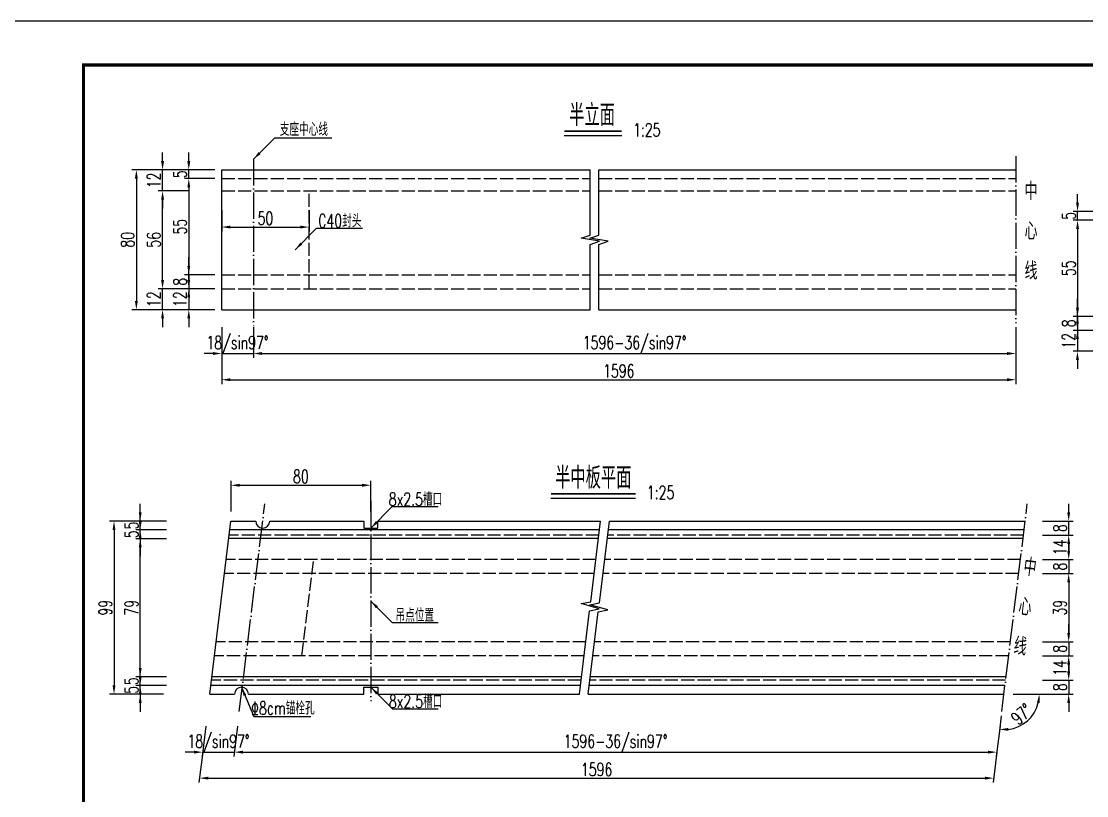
# Model space of a CAD drawing. Header units: millimetres. Extents: x -51 to 12129, y -1309 to -715.
# Drawn here: x 5005.5 to 5249.4, y -891.9 to -714.7 of the extents above; entities that cross this region are included whole.
import ezdxf
from ezdxf.enums import TextEntityAlignment as Align

# ---------------------------------------------------------------- set-up
doc = ezdxf.new("R2010")
doc.units = ezdxf.units.MM
doc.header["$LTSCALE"] = 0.25
doc.linetypes.add('ACAD_ISO02W100', pattern=[15, 12, -3])
doc.linetypes.add('ACAD_ISO04W100', pattern=[30, 24, -3, 0, -3])
for name, color, linetype in [('中心线', 3, 'ACAD_ISO04W100'), ('图框', 7, 'Continuous'), ('文字', 7, 'Continuous'), ('标注', 4, 'Continuous'), ('次轮廓线', 7, 'Continuous'), ('轮廓线', 1, 'Continuous')]:
    doc.layers.add(name, color=color, linetype=linetype)
doc.styles.add('GB_STANDARD', font='GBENOR', dxfattribs={"bigfont": 'GBCBIG'})
doc.styles.get("Standard").update_dxf_attribs({"font": 'simplex1.shx', "width": 0.7, "bigfont": 'hztxt.shx'})
doc.dimstyles.get("Standard").update_dxf_attribs({"dimscale": 0, "dimtxt": 3, "dimasz": 2, "dimexe": 1, "dimexo": 1, "dimgap": 0.5, "dimtad": 1, "dimdec": 1, "dimzin": 9, "dimdsep": 46, "dimtxsty": 'Standard', "dimcen": 0.5, "dimclrd": 256, "dimclre": 256, "dimclrt": 256, "dimadec": 1, "dimazin": 2, "dimtfac": 1, "dimtdec": 1, "dimtix": 1, "dimtmove": 2, "dimatfit": 3, "dimfxl": 0, "dimtolj": 1, "dimtzin": 0, "dimlwd": -1, "dimlwe": -1, "dimarcsym": 0})
doc.dimstyles.new('比例：1：25', dxfattribs={"dimscale": 0, "dimtxt": 3, "dimasz": 2, "dimexe": 1, "dimexo": 1, "dimgap": 0.5, "dimtad": 1, "dimdec": 1, "dimlfac": 2.5, "dimzin": 9, "dimdsep": 46, "dimtxsty": 'Standard', "dimcen": 0.5, "dimclrd": 256, "dimclre": 256, "dimclrt": 256, "dimadec": 1, "dimazin": 2, "dimtfac": 1, "dimtdec": 1, "dimtix": 1, "dimtmove": 2, "dimatfit": 3, "dimfxl": 0, "dimtolj": 1, "dimtzin": 0, "dimlwd": -1, "dimlwe": -1, "dimarcsym": 0})

# ---------------------------------------------------------------- blocks, each defined once
blk = doc.blocks.new('*D2')
at = {"layer": 'Defpoints', "color": 0}
for p in [(5247.27, -758.18), (5260.48, -758.18), (5258.48, -760.18)]:
    blk.add_point(p, dxfattribs=at)
at = {"layer": '标注'}
for p, q in [((5247.27, -756.18), (5247.27, -754.18)), ((5253.27, -758.18), (5246.27, -758.18)), ((5247.27, -760.18), (5247.27, -758.18)), ((5253.27, -760.18), (5246.27, -760.18)), ((5247.27, -762.18), (5247.27, -764.18))]:
    blk.add_line(p, q, dxfattribs=at)
for points in [[(5246.94, -756.18), (5247.6, -756.18), (5247.27, -758.18)], [(5246.94, -762.18), (5247.6, -762.18), (5247.27, -760.18)]]:
    blk.add_solid(points, dxfattribs=at)
at = {"layer": '标注', "insert": (5245.27, -759.18), "char_height": 3, "attachment_point": 5, "rotation": 90}
blk.add_mtext('\\A1;5', dxfattribs=at)
blk = doc.blocks.new('*D43')
at = {"layer": 'Defpoints', "color": 0}
for p in [(5258.48, -760.18), (5247.27, -782.18), (5259.68, -782.18)]:
    blk.add_point(p, dxfattribs=at)
at = {"layer": '标注'}
for p, q in [((5253.27, -760.18), (5246.27, -760.18)), ((5247.27, -762.18), (5247.27, -780.18)), ((5253.27, -782.18), (5246.27, -782.18))]:
    blk.add_line(p, q, dxfattribs=at)
for points in [[(5246.94, -762.18), (5247.6, -762.18), (5247.27, -760.18)], [(5246.94, -780.18), (5247.6, -780.18), (5247.27, -782.18)]]:
    blk.add_solid(points, dxfattribs=at)
at = {"layer": '标注', "insert": (5245.27, -771.18), "char_height": 3, "attachment_point": 5, "rotation": 90}
blk.add_mtext('\\A1;55', dxfattribs=at)
blk = doc.blocks.new('*D44')
at = {"layer": 'Defpoints', "color": 0}
for p in [(5259.68, -782.18), (5247.24, -785.38), (5256.48, -785.38)]:
    blk.add_point(p, dxfattribs=at)
at = {"layer": '标注'}
for p, q in [((5247.24, -780.18), (5247.24, -778.18)), ((5253.24, -782.18), (5246.24, -782.18)), ((5247.24, -782.18), (5247.24, -785.38)), ((5253.24, -785.38), (5246.24, -785.38)), ((5247.24, -787.38), (5247.24, -789.38))]:
    blk.add_line(p, q, dxfattribs=at)
for points in [[(5246.91, -780.18), (5247.58, -780.18), (5247.24, -782.18)], [(5246.91, -787.38), (5247.58, -787.38), (5247.24, -785.38)]]:
    blk.add_solid(points, dxfattribs=at)
at = {"layer": '标注', "insert": (5245.24, -783.78), "char_height": 3, "attachment_point": 5, "rotation": 90}
blk.add_mtext('\\A1;8', dxfattribs=at)
blk = doc.blocks.new('*D3')
at = {"layer": 'Defpoints', "color": 0}
for p in [(5256.48, -785.38), (5247.24, -790.18), (5256.48, -790.18)]:
    blk.add_point(p, dxfattribs=at)
at = {"layer": '标注'}
for p, q in [((5247.24, -783.38), (5247.24, -781.38)), ((5253.24, -785.38), (5246.24, -785.38)), ((5247.24, -785.38), (5247.24, -790.18)), ((5253.24, -790.18), (5246.24, -790.18)), ((5247.24, -792.18), (5247.24, -794.18))]:
    blk.add_line(p, q, dxfattribs=at)
for points in [[(5246.91, -783.38), (5247.58, -783.38), (5247.24, -785.38)], [(5246.91, -792.18), (5247.58, -792.18), (5247.24, -790.18)]]:
    blk.add_solid(points, dxfattribs=at)
at = {"layer": '标注', "insert": (5245.24, -787.78), "char_height": 3, "attachment_point": 5, "rotation": 90}
blk.add_mtext('\\A1;12', dxfattribs=at)
blk = doc.blocks.new('*D16')
at = {"layer": 'Defpoints', "color": 0}
for p in [(5043.82, -748.66), (5057.36, -748.66), (5057.36, -750.66)]:
    blk.add_point(p, dxfattribs=at)
at = {"layer": '标注'}
for p, q in [((5043.82, -746.66), (5043.82, -744.66)), ((5049.82, -748.66), (5042.82, -748.66)), ((5043.82, -750.66), (5043.82, -748.66)), ((5049.82, -750.66), (5042.82, -750.66)), ((5043.82, -752.66), (5043.82, -754.66))]:
    blk.add_line(p, q, dxfattribs=at)
for points in [[(5043.49, -746.66), (5044.16, -746.66), (5043.82, -748.66)], [(5043.49, -752.66), (5044.16, -752.66), (5043.82, -750.66)]]:
    blk.add_solid(points, dxfattribs=at)
at = {"layer": '标注', "insert": (5041.82, -749.66), "char_height": 3, "attachment_point": 5, "rotation": 90}
blk.add_mtext('\\A1;5', dxfattribs=at)
blk = doc.blocks.new('*D60')
at = {"layer": 'Defpoints', "color": 0}
for p in [(5051.36, -748.66), (5031.82, -780.66), (5051.36, -780.66)]:
    blk.add_point(p, dxfattribs=at)
at = {"layer": '标注'}
for p, q in [((5037.82, -748.66), (5030.82, -748.66)), ((5031.82, -750.66), (5031.82, -778.66)), ((5037.82, -780.66), (5030.82, -780.66))]:
    blk.add_line(p, q, dxfattribs=at)
for points in [[(5031.49, -750.66), (5032.16, -750.66), (5031.82, -748.66)], [(5031.49, -778.66), (5032.16, -778.66), (5031.82, -780.66)]]:
    blk.add_solid(points, dxfattribs=at)
at = {"layer": '标注', "insert": (5029.82, -764.66), "char_height": 3, "attachment_point": 5, "rotation": 90}
blk.add_mtext('\\A1;80', dxfattribs=at)
blk = doc.blocks.new('*D17')
at = {"layer": 'Defpoints', "color": 0}
for p in [(5057.36, -750.66), (5043.82, -772.66), (5057.36, -772.66)]:
    blk.add_point(p, dxfattribs=at)
at = {"layer": '标注'}
for p, q in [((5049.82, -750.66), (5042.82, -750.66)), ((5043.82, -752.66), (5043.82, -770.66)), ((5049.82, -772.66), (5042.82, -772.66))]:
    blk.add_line(p, q, dxfattribs=at)
for points in [[(5043.49, -752.66), (5044.16, -752.66), (5043.82, -750.66)], [(5043.49, -770.66), (5044.16, -770.66), (5043.82, -772.66)]]:
    blk.add_solid(points, dxfattribs=at)
at = {"layer": '标注', "insert": (5041.82, -761.66), "char_height": 3, "attachment_point": 5, "rotation": 90}
blk.add_mtext('\\A1;55', dxfattribs=at)
blk = doc.blocks.new('*D18')
at = {"layer": 'Defpoints', "color": 0}
for p in [(5057.36, -772.66), (5043.82, -775.86), (5057.36, -775.86)]:
    blk.add_point(p, dxfattribs=at)
at = {"layer": '标注'}
for p, q in [((5043.82, -770.66), (5043.82, -768.66)), ((5049.82, -772.66), (5042.82, -772.66)), ((5043.82, -772.66), (5043.82, -775.86)), ((5049.82, -775.86), (5042.82, -775.86)), ((5043.82, -777.86), (5043.82, -779.86))]:
    blk.add_line(p, q, dxfattribs=at)
for points in [[(5043.49, -770.66), (5044.16, -770.66), (5043.82, -772.66)], [(5043.49, -777.86), (5044.16, -777.86), (5043.82, -775.86)]]:
    blk.add_solid(points, dxfattribs=at)
at = {"layer": '标注', "insert": (5041.82, -774.26), "char_height": 3, "attachment_point": 5, "rotation": 90}
blk.add_mtext('\\A1;8', dxfattribs=at)
blk = doc.blocks.new('*D19')
at = {"layer": 'Defpoints', "color": 0}
for p in [(5057.36, -775.86), (5043.82, -780.66), (5057.36, -780.66)]:
    blk.add_point(p, dxfattribs=at)
at = {"layer": '标注'}
for p, q in [((5043.82, -773.86), (5043.82, -771.86)), ((5049.82, -775.86), (5042.82, -775.86)), ((5043.82, -775.86), (5043.82, -780.66)), ((5049.82, -780.66), (5042.82, -780.66)), ((5043.82, -782.66), (5043.82, -784.66))]:
    blk.add_line(p, q, dxfattribs=at)
for points in [[(5043.49, -773.86), (5044.16, -773.86), (5043.82, -775.86)], [(5043.49, -782.66), (5044.16, -782.66), (5043.82, -780.66)]]:
    blk.add_solid(points, dxfattribs=at)
at = {"layer": '标注', "insert": (5041.82, -778.26), "char_height": 3, "attachment_point": 5, "rotation": 90}
blk.add_mtext('\\A1;12', dxfattribs=at)
blk = doc.blocks.new('*D20')
at = {"layer": 'Defpoints', "color": 0}
for p in [(5037.82, -775.86), (5045.36, -775.86), (5045.36, -780.66)]:
    blk.add_point(p, dxfattribs=at)
at = {"layer": '标注'}
for p, q in [((5037.82, -773.86), (5037.82, -771.86)), ((5043.82, -775.86), (5036.82, -775.86)), ((5037.82, -780.66), (5037.82, -775.86)), ((5043.82, -780.66), (5036.82, -780.66)), ((5037.82, -782.66), (5037.82, -784.66))]:
    blk.add_line(p, q, dxfattribs=at)
for points in [[(5037.49, -773.86), (5038.16, -773.86), (5037.82, -775.86)], [(5037.49, -782.66), (5038.16, -782.66), (5037.82, -780.66)]]:
    blk.add_solid(points, dxfattribs=at)
at = {"layer": '标注', "insert": (5035.82, -778.26), "char_height": 3, "attachment_point": 5, "rotation": 90}
blk.add_mtext('\\A1;12', dxfattribs=at)
blk = doc.blocks.new('*D21')
at = {"layer": 'Defpoints', "color": 0}
for p in [(5037.82, -753.46), (5045.36, -753.46), (5045.36, -775.86)]:
    blk.add_point(p, dxfattribs=at)
at = {"layer": '标注'}
for p, q in [((5043.82, -753.46), (5036.82, -753.46)), ((5037.82, -773.86), (5037.82, -755.46)), ((5043.82, -775.86), (5036.82, -775.86))]:
    blk.add_line(p, q, dxfattribs=at)
for points in [[(5037.49, -755.46), (5038.16, -755.46), (5037.82, -753.46)], [(5037.49, -773.86), (5038.16, -773.86), (5037.82, -775.86)]]:
    blk.add_solid(points, dxfattribs=at)
at = {"layer": '标注', "insert": (5035.82, -764.66), "char_height": 3, "attachment_point": 5, "rotation": 90}
blk.add_mtext('\\A1;56', dxfattribs=at)
blk = doc.blocks.new('*D22')
at = {"layer": 'Defpoints', "color": 0}
for p in [(5037.82, -748.66), (5045.36, -748.66), (5045.36, -753.46)]:
    blk.add_point(p, dxfattribs=at)
at = {"layer": '标注'}
for p, q in [((5037.82, -746.66), (5037.82, -744.66)), ((5043.82, -748.66), (5036.82, -748.66)), ((5037.82, -753.46), (5037.82, -748.66)), ((5043.82, -753.46), (5036.82, -753.46)), ((5037.82, -755.46), (5037.82, -757.46))]:
    blk.add_line(p, q, dxfattribs=at)
for points in [[(5037.49, -746.66), (5038.16, -746.66), (5037.82, -748.66)], [(5037.49, -755.46), (5038.16, -755.46), (5037.82, -753.46)]]:
    blk.add_solid(points, dxfattribs=at)
at = {"layer": '标注', "insert": (5035.82, -751.06), "char_height": 3, "attachment_point": 5, "rotation": 90}
blk.add_mtext('\\A1;12', dxfattribs=at)
blk = doc.blocks.new('*D23')
at = {"layer": 'Defpoints', "color": 0}
for p in [(5051.36, -778.68), (5058.61, -778.68), (5058.61, -790.68)]:
    blk.add_point(p, dxfattribs=at)
at = {"layer": '标注'}
for p, q in [((5051.36, -784.68), (5051.36, -791.68)), ((5058.61, -784.68), (5058.61, -791.68)), ((5049.36, -790.68), (5047.36, -790.68)), ((5051.36, -790.68), (5058.61, -790.68)), ((5060.61, -790.68), (5062.61, -790.68))]:
    blk.add_line(p, q, dxfattribs=at)
for points in [[(5049.36, -790.35), (5049.36, -791.02), (5051.36, -790.68)], [(5060.61, -790.35), (5060.61, -791.02), (5058.61, -790.68)]]:
    blk.add_solid(points, dxfattribs=at)
at = {"layer": '标注', "insert": (5054.98, -788.68), "char_height": 3, "attachment_point": 5}
blk.add_mtext('\\A1;18/sin97%%D', dxfattribs=at)
blk = doc.blocks.new('*D24')
at = {"layer": 'Defpoints', "color": 0}
for p in [(5058.61, -778.68), (5233.15, -778.68), (5233.15, -790.68)]:
    blk.add_point(p, dxfattribs=at)
at = {"layer": '标注'}
for p, q in [((5058.61, -784.68), (5058.61, -791.68)), ((5233.15, -784.68), (5233.15, -791.68)), ((5060.61, -790.68), (5231.15, -790.68))]:
    blk.add_line(p, q, dxfattribs=at)
for points in [[(5060.61, -790.35), (5060.61, -791.02), (5058.61, -790.68)], [(5231.15, -790.35), (5231.15, -791.02), (5233.15, -790.68)]]:
    blk.add_solid(points, dxfattribs=at)
at = {"layer": '标注', "insert": (5145.88, -788.68), "char_height": 3, "attachment_point": 5}
blk.add_mtext('\\A1;1596-36/sin97%%D', dxfattribs=at)
blk = doc.blocks.new('*D25')
at = {"layer": 'Defpoints', "color": 0}
for p in [(5051.36, -777.16), (5233.15, -777.16), (5233.15, -796.68)]:
    blk.add_point(p, dxfattribs=at)
at = {"layer": '标注'}
for p, q in [((5051.36, -790.68), (5051.36, -797.68)), ((5233.15, -790.68), (5233.15, -797.68)), ((5053.36, -796.68), (5231.15, -796.68))]:
    blk.add_line(p, q, dxfattribs=at)
for points in [[(5053.36, -796.35), (5053.36, -797.02), (5051.36, -796.68)], [(5231.15, -796.35), (5231.15, -797.02), (5233.15, -796.68)]]:
    blk.add_solid(points, dxfattribs=at)
at = {"layer": '标注', "insert": (5142.25, -794.68), "char_height": 3, "attachment_point": 5}
blk.add_mtext('\\A1;1596', dxfattribs=at)
blk = doc.blocks.new('*D26')
at = {"layer": 'Defpoints', "color": 0}
for p in [(5043.92, -829.06), (5026.71, -868.66), (5043.92, -868.66)]:
    blk.add_point(p, dxfattribs=at)
at = {"layer": '标注'}
for p, q in [((5032.71, -829.06), (5025.71, -829.06)), ((5026.71, -831.06), (5026.71, -866.66)), ((5032.71, -868.66), (5025.71, -868.66))]:
    blk.add_line(p, q, dxfattribs=at)
for points in [[(5026.38, -831.06), (5027.04, -831.06), (5026.71, -829.06)], [(5026.38, -866.66), (5027.04, -866.66), (5026.71, -868.66)]]:
    blk.add_solid(points, dxfattribs=at)
at = {"layer": '标注', "insert": (5024.71, -848.86), "char_height": 3, "attachment_point": 5, "rotation": 90}
blk.add_mtext('\\A1;99', dxfattribs=at)
blk = doc.blocks.new('*D27')
at = {"layer": 'Defpoints', "color": 0}
for p in [(5032.71, -866.66), (5039.3, -866.66), (5039.05, -868.66)]:
    blk.add_point(p, dxfattribs=at)
at = {"layer": '标注'}
for p, q in [((5032.71, -864.66), (5032.71, -862.66)), ((5038.3, -866.66), (5031.71, -866.66)), ((5032.71, -868.66), (5032.71, -866.66)), ((5038.05, -868.66), (5031.71, -868.66)), ((5032.71, -870.66), (5032.71, -872.66))]:
    blk.add_line(p, q, dxfattribs=at)
for points in [[(5032.38, -864.66), (5033.04, -864.66), (5032.71, -866.66)], [(5032.38, -870.66), (5033.04, -870.66), (5032.71, -868.66)]]:
    blk.add_solid(points, dxfattribs=at)
at = {"layer": '标注', "insert": (5030.71, -867.66), "char_height": 3, "attachment_point": 5, "rotation": 90}
blk.add_mtext('\\A1;5', dxfattribs=at)
blk = doc.blocks.new('*D61')
at = {"layer": 'Defpoints', "color": 0}
for p in [(5032.71, -864.66), (5135.5, -864.66), (5135.5, -866.66)]:
    blk.add_point(p, dxfattribs=at)
at = {"layer": '标注'}
for p, q in [((5032.71, -862.66), (5032.71, -860.66)), ((5038.71, -864.66), (5031.71, -864.66)), ((5032.71, -866.66), (5032.71, -864.66)), ((5038.71, -866.66), (5031.71, -866.66)), ((5032.71, -868.66), (5032.71, -870.66))]:
    blk.add_line(p, q, dxfattribs=at)
for points in [[(5032.38, -862.66), (5033.04, -862.66), (5032.71, -864.66)], [(5032.38, -868.66), (5033.04, -868.66), (5032.71, -866.66)]]:
    blk.add_solid(points, dxfattribs=at)
at = {"layer": '标注', "insert": (5030.71, -865.66), "char_height": 3, "attachment_point": 5, "rotation": 90}
blk.add_mtext('\\A1;5', dxfattribs=at)
blk = doc.blocks.new('*D62')
at = {"layer": 'Defpoints', "color": 0}
for p in [(5032.71, -833.06), (5139.62, -833.06), (5135.74, -864.66)]:
    blk.add_point(p, dxfattribs=at)
at = {"layer": '标注'}
for p, q in [((5038.71, -833.06), (5031.71, -833.06)), ((5032.71, -862.66), (5032.71, -835.06)), ((5038.71, -864.66), (5031.71, -864.66))]:
    blk.add_line(p, q, dxfattribs=at)
for points in [[(5032.38, -835.06), (5033.04, -835.06), (5032.71, -833.06)], [(5032.38, -862.66), (5033.04, -862.66), (5032.71, -864.66)]]:
    blk.add_solid(points, dxfattribs=at)
at = {"layer": '标注', "insert": (5030.71, -848.86), "char_height": 3, "attachment_point": 5, "rotation": 90}
blk.add_mtext('\\A1;79', dxfattribs=at)
blk = doc.blocks.new('*D63')
at = {"layer": 'Defpoints', "color": 0}
for p in [(5032.71, -831.06), (5139.87, -831.06), (5053, -833.06)]:
    blk.add_point(p, dxfattribs=at)
at = {"layer": '标注'}
for p, q in [((5032.71, -829.06), (5032.71, -827.06)), ((5038.71, -831.06), (5031.71, -831.06)), ((5032.71, -833.06), (5032.71, -831.06)), ((5038.71, -833.06), (5031.71, -833.06)), ((5032.71, -835.06), (5032.71, -837.06))]:
    blk.add_line(p, q, dxfattribs=at)
for points in [[(5032.38, -829.06), (5033.04, -829.06), (5032.71, -831.06)], [(5032.38, -835.06), (5033.04, -835.06), (5032.71, -833.06)]]:
    blk.add_solid(points, dxfattribs=at)
at = {"layer": '标注', "insert": (5030.71, -832.06), "char_height": 3, "attachment_point": 5, "rotation": 90}
blk.add_mtext('\\A1;5', dxfattribs=at)
blk = doc.blocks.new('*D64')
at = {"layer": 'Defpoints', "color": 0}
for p in [(5032.71, -829.06), (5053.49, -829.06), (5053.24, -831.06)]:
    blk.add_point(p, dxfattribs=at)
at = {"layer": '标注'}
for p, q in [((5032.71, -827.06), (5032.71, -825.06)), ((5038.71, -829.06), (5031.71, -829.06)), ((5032.71, -831.06), (5032.71, -829.06)), ((5038.71, -831.06), (5031.71, -831.06)), ((5032.71, -833.06), (5032.71, -835.06))]:
    blk.add_line(p, q, dxfattribs=at)
for points in [[(5032.38, -827.06), (5033.04, -827.06), (5032.71, -829.06)], [(5032.38, -833.06), (5033.04, -833.06), (5032.71, -831.06)]]:
    blk.add_solid(points, dxfattribs=at)
at = {"layer": '标注', "insert": (5030.71, -830.06), "char_height": 3, "attachment_point": 5, "rotation": 90}
blk.add_mtext('\\A1;5', dxfattribs=at)
blk = doc.blocks.new('*D65')
at = {"layer": 'Defpoints', "color": 0}
for p in [(5234.88, -829.06), (5245.24, -829.06), (5234.88, -832.26)]:
    blk.add_point(p, dxfattribs=at)
at = {"layer": '标注'}
for p, q in [((5245.24, -827.06), (5245.24, -825.06)), ((5239.24, -829.06), (5246.24, -829.06)), ((5245.24, -832.26), (5245.24, -829.06)), ((5239.24, -832.26), (5246.24, -832.26)), ((5245.24, -834.26), (5245.24, -836.26))]:
    blk.add_line(p, q, dxfattribs=at)
for points in [[(5244.91, -827.06), (5245.57, -827.06), (5245.24, -829.06)], [(5244.91, -834.26), (5245.57, -834.26), (5245.24, -832.26)]]:
    blk.add_solid(points, dxfattribs=at)
at = {"layer": '标注', "insert": (5243.24, -830.66), "char_height": 3, "attachment_point": 5, "rotation": 90}
blk.add_mtext('\\A1;8', dxfattribs=at)
blk = doc.blocks.new('*D66')
at = {"layer": 'Defpoints', "color": 0}
for p in [(5234.88, -832.26), (5234.2, -837.86), (5245.24, -837.86)]:
    blk.add_point(p, dxfattribs=at)
at = {"layer": '标注'}
for p, q in [((5239.24, -832.26), (5246.24, -832.26)), ((5245.24, -834.26), (5245.24, -835.86)), ((5239.24, -837.86), (5246.24, -837.86))]:
    blk.add_line(p, q, dxfattribs=at)
for points in [[(5244.91, -834.26), (5245.57, -834.26), (5245.24, -832.26)], [(5244.91, -835.86), (5245.57, -835.86), (5245.24, -837.86)]]:
    blk.add_solid(points, dxfattribs=at)
at = {"layer": '标注', "insert": (5243.24, -835.06), "char_height": 3, "attachment_point": 5, "rotation": 90}
blk.add_mtext('\\A1;14', dxfattribs=at)
blk = doc.blocks.new('*D67')
at = {"layer": 'Defpoints', "color": 0}
for p in [(5234.2, -837.86), (5233.8, -841.06), (5245.24, -841.06)]:
    blk.add_point(p, dxfattribs=at)
at = {"layer": '标注'}
for p, q in [((5245.24, -835.86), (5245.24, -833.86)), ((5239.24, -837.86), (5246.24, -837.86)), ((5245.24, -837.86), (5245.24, -841.06)), ((5239.24, -841.06), (5246.24, -841.06)), ((5245.24, -843.06), (5245.24, -845.06))]:
    blk.add_line(p, q, dxfattribs=at)
for points in [[(5244.91, -835.86), (5245.57, -835.86), (5245.24, -837.86)], [(5244.91, -843.06), (5245.57, -843.06), (5245.24, -841.06)]]:
    blk.add_solid(points, dxfattribs=at)
at = {"layer": '标注', "insert": (5243.24, -839.46), "char_height": 3, "attachment_point": 5, "rotation": 90}
blk.add_mtext('\\A1;8', dxfattribs=at)
blk = doc.blocks.new('*D68')
at = {"layer": 'Defpoints', "color": 0}
for p in [(5233.8, -841.06), (5231.89, -856.66), (5245.24, -856.66)]:
    blk.add_point(p, dxfattribs=at)
at = {"layer": '标注'}
for p, q in [((5239.24, -841.06), (5246.24, -841.06)), ((5245.24, -843.06), (5245.24, -854.66)), ((5239.24, -856.66), (5246.24, -856.66))]:
    blk.add_line(p, q, dxfattribs=at)
for points in [[(5244.91, -843.06), (5245.57, -843.06), (5245.24, -841.06)], [(5244.91, -854.66), (5245.57, -854.66), (5245.24, -856.66)]]:
    blk.add_solid(points, dxfattribs=at)
at = {"layer": '标注', "insert": (5243.24, -848.86), "char_height": 3, "attachment_point": 5, "rotation": 90}
blk.add_mtext('\\A1;39', dxfattribs=at)
blk = doc.blocks.new('*D69')
at = {"layer": 'Defpoints', "color": 0}
for p in [(5231.89, -856.66), (5231.5, -859.86), (5245.24, -859.86)]:
    blk.add_point(p, dxfattribs=at)
at = {"layer": '标注'}
for p, q in [((5245.24, -854.66), (5245.24, -852.66)), ((5239.24, -856.66), (5246.24, -856.66)), ((5245.24, -856.66), (5245.24, -859.86)), ((5239.24, -859.86), (5246.24, -859.86)), ((5245.24, -861.86), (5245.24, -863.86))]:
    blk.add_line(p, q, dxfattribs=at)
for points in [[(5244.91, -854.66), (5245.57, -854.66), (5245.24, -856.66)], [(5244.91, -861.86), (5245.57, -861.86), (5245.24, -859.86)]]:
    blk.add_solid(points, dxfattribs=at)
at = {"layer": '标注', "insert": (5243.24, -858.26), "char_height": 3, "attachment_point": 5, "rotation": 90}
blk.add_mtext('\\A1;8', dxfattribs=at)
blk = doc.blocks.new('*D70')
at = {"layer": 'Defpoints', "color": 0}
for p in [(5231.5, -859.86), (5230.81, -865.46), (5245.24, -865.46)]:
    blk.add_point(p, dxfattribs=at)
at = {"layer": '标注'}
for p, q in [((5239.24, -859.86), (5246.24, -859.86)), ((5245.24, -861.86), (5245.24, -863.46)), ((5239.24, -865.46), (5246.24, -865.46))]:
    blk.add_line(p, q, dxfattribs=at)
for points in [[(5244.91, -861.86), (5245.57, -861.86), (5245.24, -859.86)], [(5244.91, -863.46), (5245.57, -863.46), (5245.24, -865.46)]]:
    blk.add_solid(points, dxfattribs=at)
at = {"layer": '标注', "insert": (5243.24, -862.66), "char_height": 3, "attachment_point": 5, "rotation": 90}
blk.add_mtext('\\A1;14', dxfattribs=at)
blk = doc.blocks.new('*D71')
at = {"layer": 'Defpoints', "color": 0}
for p in [(5230.81, -865.46), (5133.24, -868.66), (5245.24, -868.66)]:
    blk.add_point(p, dxfattribs=at)
at = {"layer": '标注'}
for p, q in [((5245.24, -863.46), (5245.24, -861.46)), ((5239.24, -865.46), (5246.24, -865.46)), ((5245.24, -865.46), (5245.24, -868.66)), ((5239.24, -868.66), (5246.24, -868.66)), ((5245.24, -870.66), (5245.24, -872.66))]:
    blk.add_line(p, q, dxfattribs=at)
for points in [[(5244.91, -863.46), (5245.57, -863.46), (5245.24, -865.46)], [(5244.91, -870.66), (5245.57, -870.66), (5245.24, -868.66)]]:
    blk.add_solid(points, dxfattribs=at)
at = {"layer": '标注', "insert": (5243.24, -867.06), "char_height": 3, "attachment_point": 5, "rotation": 90}
blk.add_mtext('\\A1;8', dxfattribs=at)
blk = doc.blocks.new('*D28')
at = {"layer": 'Defpoints', "color": 0}
for p in [(5048.47, -869.92), (5055.73, -869.92), (5054.25, -881.92)]:
    blk.add_point(p, dxfattribs=at)
at = {"layer": '标注'}
for p, q in [((5047.73, -875.97), (5046.88, -882.92)), ((5054.98, -875.97), (5054.13, -882.92)), ((5045, -881.92), (5043, -881.92)), ((5047, -881.92), (5054.25, -881.92)), ((5056.25, -881.92), (5058.25, -881.92))]:
    blk.add_line(p, q, dxfattribs=at)
for points in [[(5045, -881.58), (5045, -882.25), (5047, -881.92)], [(5056.25, -881.58), (5056.25, -882.25), (5054.25, -881.92)]]:
    blk.add_solid(points, dxfattribs=at)
at = {"layer": '标注', "insert": (5050.63, -879.92), "char_height": 3, "attachment_point": 5}
blk.add_mtext('\\A1;18/sin97%%D', dxfattribs=at)
blk = doc.blocks.new('*D29')
at = {"layer": 'Defpoints', "color": 0}
for p in [(5055.73, -869.92), (5230.26, -869.92), (5228.79, -881.92)]:
    blk.add_point(p, dxfattribs=at)
at = {"layer": '标注'}
for p, q in [((5054.98, -875.97), (5054.13, -882.92)), ((5229.52, -875.97), (5228.66, -882.92)), ((5056.25, -881.92), (5226.79, -881.92))]:
    blk.add_line(p, q, dxfattribs=at)
for points in [[(5056.25, -881.58), (5056.25, -882.25), (5054.25, -881.92)], [(5226.79, -881.58), (5226.79, -882.25), (5228.79, -881.92)]]:
    blk.add_solid(points, dxfattribs=at)
at = {"layer": '标注', "insert": (5141.52, -879.92), "char_height": 3, "attachment_point": 5}
blk.add_mtext('\\A1;1596-36/sin97%%D', dxfattribs=at)
blk = doc.blocks.new('*D30')
at = {"layer": 'Defpoints', "color": 0}
for p in [(5048.68, -868.34), (5230.47, -868.34), (5228.07, -887.87)]:
    blk.add_point(p, dxfattribs=at)
at = {"layer": '标注'}
for p, q in [((5047.01, -881.92), (5046.16, -888.87)), ((5228.8, -881.92), (5227.95, -888.87)), ((5048.28, -887.87), (5226.07, -887.87))]:
    blk.add_line(p, q, dxfattribs=at)
for points in [[(5048.28, -887.53), (5048.28, -888.2), (5046.28, -887.87)], [(5226.07, -887.53), (5226.07, -888.2), (5228.07, -887.87)]]:
    blk.add_solid(points, dxfattribs=at)
at = {"layer": '标注', "insert": (5137.18, -885.87), "char_height": 3, "attachment_point": 5}
blk.add_mtext('\\A1;1596', dxfattribs=at)
blk = doc.blocks.new('*D31')
at = {"layer": 'Defpoints', "color": 0}
for p in [(5085.49, -820.84), (5053.49, -833.44), (5085.49, -835.04)]:
    blk.add_point(p, dxfattribs=at)
at = {"layer": '标注'}
for p, q in [((5053.49, -826.84), (5053.49, -819.84)), ((5055.49, -820.84), (5083.49, -820.84)), ((5085.49, -826.84), (5085.49, -819.84))]:
    blk.add_line(p, q, dxfattribs=at)
for points in [[(5055.49, -820.5), (5055.49, -821.17), (5053.49, -820.84)], [(5083.49, -820.5), (5083.49, -821.17), (5085.49, -820.84)]]:
    blk.add_solid(points, dxfattribs=at)
at = {"layer": '标注', "insert": (5069.49, -818.84), "char_height": 3, "attachment_point": 5}
blk.add_mtext('\\A1;80', dxfattribs=at)
blk = doc.blocks.new('*D80')
at = {"layer": 'Defpoints', "color": 0}
for p in [(5235.76, -825.1), (5135.25, -868.66), (5230.41, -868.66), (5229.93, -872.62), (5233.89, -876)]:
    blk.add_point(p, dxfattribs=at)
at = {"layer": '标注'}
for p, q in [((5232.54, -868.66), (5239.54, -868.66)), ((5229.81, -873.61), (5229.3, -877.71))]:
    blk.add_line(p, q, dxfattribs=at)
blk.add_arc((5230.41, -868.66), 8.12, 277.1446, 345.8554, dxfattribs=at)
for points in [[(5237.96, -870.6), (5238.62, -870.68), (5238.54, -868.66)], [(5231.43, -877.05), (5231.42, -876.38), (5229.42, -876.72)]]:
    blk.add_solid(points, dxfattribs=at)
at = {"layer": '标注', "insert": (5234.47, -873.24), "char_height": 3, "attachment_point": 5, "rotation": 41.5}
blk.add_mtext('\\A1;97°', dxfattribs=at)
blk = doc.blocks.new('*D1337')
at = {"layer": 'Defpoints', "color": 0}
for p in [(5051.36, -756.89), (5071.36, -756.89), (5071.36, -761.74)]:
    blk.add_point(p, dxfattribs=at)
at = {"layer": '标注'}
for p, q in [((5051.36, -757.89), (5051.36, -762.74)), ((5071.36, -757.89), (5071.36, -762.74)), ((5053.36, -761.74), (5069.36, -761.74))]:
    blk.add_line(p, q, dxfattribs=at)
for points in [[(5053.36, -761.41), (5053.36, -762.08), (5051.36, -761.74)], [(5069.36, -761.41), (5069.36, -762.08), (5071.36, -761.74)]]:
    blk.add_solid(points, dxfattribs=at)
at = {"layer": '标注', "insert": (5061.36, -759.74), "char_height": 3, "attachment_point": 5}
blk.add_mtext('\\A1;50', dxfattribs=at)
blk = doc.blocks.new('123')
at = {"layer": '图框', "color": 2}
blk.add_lwpolyline([(369.33, -1011.65), (369.33, -714.65), (-50.67, -714.65), (-50.67, -1011.65)], close=True, dxfattribs=at)

msp = doc.modelspace()

# ---------------------------------------------------------------- linework, layer by layer
at = {"const_width": 0.7}
msp.add_lwpolyline([(5399.75412, -724.65472), (5019.75412, -724.65472), (5019.75412, -1001.65472), (5399.75412, -1001.65472), (5399.75412, -724.65472)], dxfattribs=at)
at = {"ltscale": 2}
for points in [[(5135.70823, -780.65512), (5135.70823, -765.70513), (5137.80823, -765.00513), (5133.60823, -764.30513), (5135.70823, -763.60513), (5135.70823, -748.65512)], [(5137.70823, -780.65512), (5137.70823, -765.70513), (5139.80823, -765.00513), (5135.60823, -764.30513), (5137.70823, -763.60513), (5137.70823, -748.65512)], [(5133.23662, -868.65824), (5135.58026, -849.57078), (5137.74992, -849.13193), (5133.66653, -847.92529), (5135.83619, -847.48644), (5138.09889, -829.05823)], [(5135.25164, -868.65824), (5137.56536, -849.81452), (5139.73501, -849.37567), (5135.65163, -848.16903), (5137.82128, -847.73017), (5140.11391, -829.05823)]]:
    msp.add_lwpolyline(points, dxfattribs=at)
at = {"layer": '中心线'}
for p, q in [((5058.61107, -746.23626), (5058.61107, -784.46068)), ((5233.14633, -745.54291), (5233.14633, -783.76734)), ((5055.39373, -872.61824), (5061.22846, -825.09824)), ((5085.48816, -824.41692), (5085.48816, -870.28623)), ((5229.9286, -872.61824), (5235.76332, -825.09824))]:
    msp.add_line(p, q, dxfattribs=at)
at = {"layer": '文字'}
for p, q in [((5129.78987, -740.80559), (5142.94749, -740.80559)), ((5126.7337, -823.78998), (5146.09985, -823.78998))]:
    msp.add_line(p, q, dxfattribs=at)
at = {"layer": '文字', "const_width": 0.4}
for points in [[(5129.78987, -739.80559), (5142.94749, -739.80559)], [(5126.7337, -822.78998), (5146.09985, -822.78998)]]:
    msp.add_lwpolyline(points, dxfattribs=at)
at = {"layer": '次轮廓线', "linetype": 'ACAD_ISO02W100'}
for p, q in [((5051.35765, -750.65513), (5135.70823, -750.65512)), ((5137.70823, -750.65512), (5233.14633, -750.65511)), ((5051.35765, -753.45513), (5135.70823, -753.45512)), ((5071.3574, -775.85536), (5071.3574, -753.45536)), ((5137.70823, -753.45512), (5233.14633, -753.45511)), ((5051.35765, -772.65513), (5135.70823, -772.65512)), ((5137.70823, -772.65512), (5233.14634, -772.65511)), ((5051.35765, -775.85513), (5135.70823, -775.85512)), ((5137.70823, -775.85512), (5233.14634, -775.85511)), ((5137.70598, -832.25824), (5053.09525, -832.25824)), ((5234.88418, -832.25824), (5139.721, -832.25824)), ((5137.01838, -837.85824), (5052.40765, -837.85824)), ((5069.70639, -859.85824), (5072.40765, -837.85824)), ((5234.19659, -837.85824), (5139.0334, -837.85824)), ((5136.62547, -841.05824), (5052.01474, -841.05824)), ((5233.80368, -841.05824), (5138.64049, -841.05824)), ((5134.71003, -856.65824), (5050.0993, -856.65824)), ((5231.88824, -856.65824), (5136.72505, -856.65824)), ((5134.31712, -859.85824), (5049.70639, -859.85824)), ((5231.49533, -859.85824), (5136.33214, -859.85824)), ((5133.62953, -865.45824), (5049.0188, -865.45824)), ((5230.80773, -865.45824), (5135.64455, -865.45824))]:
    msp.add_line(p, q, dxfattribs=at)
at = {"layer": '次轮廓线'}
for p, q in [((5137.85332, -831.05824), (5053.24259, -831.05824)), ((5235.03152, -831.05824), (5139.86834, -831.05824)), ((5137.60775, -833.05824), (5052.99702, -833.05824)), ((5234.78595, -833.05824), (5139.62277, -833.05824)), ((5133.72776, -864.65824), (5049.11703, -864.65824)), ((5230.90596, -864.65824), (5135.74278, -864.65824)), ((5133.48219, -866.65824), (5048.87146, -866.65824)), ((5230.66039, -866.65824), (5135.49721, -866.65824))]:
    msp.add_line(p, q, dxfattribs=at)
at = {"layer": '轮廓线'}
for p, q in [((5051.35697, -780.65513), (5051.35783, -748.65513)), ((5051.35783, -748.65513), (5135.70823, -748.65512)), ((5137.70823, -748.65512), (5233.14633, -748.65511)), ((5051.35697, -780.65513), (5135.70823, -780.65512)), ((5137.70823, -780.65512), (5233.14634, -780.65511)), ((5048.62589, -868.65824), (5053.48816, -829.05824))]:
    msp.add_line(p, q, dxfattribs=at)
for points in [[(5053.48816, -829.05824), (5059.14223, -829.05824)], [(5062.34223, -829.05824), (5083.88816, -829.05824), (5083.88816, -830.65823), (5087.08816, -830.65823), (5087.08816, -829.05823), (5138.09889, -829.05823)], [(5140.11391, -829.05823), (5235.27688, -829.05822)], [(5057.47996, -868.65824), (5083.88816, -868.65824), (5083.88816, -867.05824), (5087.08816, -867.05824), (5087.08816, -868.65824), (5133.23662, -868.65824)], [(5048.62589, -868.65824), (5054.27996, -868.65824)], [(5135.25164, -868.65824), (5230.41482, -868.65825)]]:
    msp.add_lwpolyline(points, dxfattribs=at)
for centre, start, end in [((5060.74223, -829.05824), 179.9999952, 359.9999952), ((5055.87996, -868.65824), 0.0000048, 180.0000048)]:
    msp.add_arc(centre, 1.6, start, end, dxfattribs=at)

# ---------------------------------------------------------------- block references
at = {"layer": '标注'}
msp.add_blockref('123', (5040, 0), dxfattribs=at)

# ---------------------------------------------------------------- texts
at = {"width": 0.7}
for s, p in [('支座中心线', (5070.16409, -740.88457)), ('C40封头', (5078.39742, -761.82)), ('8x2.5槽口', (5095.71756, -825.53654)), ('吊点位置', (5095.57605, -852.07355)), ('%%1318cm锚栓孔', (5065.3687, -873.33424)), ('8x2.5槽口', (5095.74416, -871.80717))]:
    msp.add_text(s, height=3, dxfattribs=at).set_placement(p, align=Align.CENTER)
at = {"style": 'GB_STANDARD', "width": 1.020408}
for s, p in [('中', (5235.14633, -755.54291)), ('心', (5235.14633, -764.65511)), ('线', (5235.14636, -773.76734))]:
    msp.add_text(s, height=4, dxfattribs=at).set_placement(p)
for s, p in [('中', (5234.68608, -841.40925)), ('心', (5233.57559, -850.45353)), ('线', (5232.46511, -859.49784))]:
    msp.add_text(s, height=4, rotation=353, dxfattribs=at).set_placement(p)
at = {"layer": '文字', "width": 0.7}
for s, height, p in [('半立面', 5, (5136.12456, -736.13545)), ('1:25', 3, (5148.66177, -739.5065)), ('半中板平面', 5, (5136.41694, -819.11984)), ('1:25', 3, (5151.81413, -822.49089))]:
    msp.add_text(s, height=height, dxfattribs=at).set_placement(p, align=Align.MIDDLE_CENTER)

# ---------------------------------------------------------------- dimensions: what is measured, and where the dimension line sits
at = {"layer": '标注'}
for base, p1, p2, picture, middle in [((5037.82268, -748.65513), (5045.35765, -753.45513), (5045.35783, -748.65513), '*D22', (5035.82268, -751.05513)), ((5043.82268, -748.65513), (5057.35765, -750.65513), (5057.35783, -748.65513), '*D16', (5041.82268, -749.65513)), ((5031.82268, -780.65513), (5051.35765, -748.65513), (5051.35697, -780.65513), '*D60', (5029.82268, -764.65513)), ((5043.82268, -772.65513), (5057.35765, -750.65513), (5057.35765, -772.65513), '*D17', (5041.82268, -761.65513)), ((5037.82268, -753.45513), (5045.35765, -775.85513), (5045.35765, -753.45513), '*D21', (5035.82268, -764.65513)), ((5247.26892, -758.18068), (5258.48406, -760.18068), (5260.48406, -758.18068), '*D2', (5245.26892, -759.18068)), ((5247.26892, -782.18068), (5258.48406, -760.18068), (5259.68404, -782.18068), '*D43', (5245.26892, -771.18068)), ((5043.82268, -775.85513), (5057.35765, -772.65513), (5057.35765, -775.85513), '*D18', (5041.82268, -774.25513)), ((5037.82268, -775.85513), (5045.35697, -780.65513), (5045.35697, -775.85513), '*D20', (5035.82268, -778.25513)), ((5043.82268, -780.65513), (5057.35765, -775.85513), (5057.35697, -780.65513), '*D19', (5041.82268, -778.25513)), ((5247.2419, -785.38068), (5259.68404, -782.18068), (5256.48406, -785.38068), '*D44', (5245.2419, -783.78068)), ((5247.2419, -790.1806), (5256.48406, -785.38068), (5256.48409, -790.1806), '*D3', (5245.2419, -787.78064)), ((5032.70839, -829.05824), (5053.24259, -831.05824), (5053.48816, -829.05824), '*D64', (5030.70839, -830.05824)), ((5245.23963, -829.05822), (5234.88418, -832.25824), (5234.88418, -829.05822), '*D65', (5243.23963, -830.65823)), ((5026.70839, -868.65824), (5043.9164, -829.05824), (5043.9164, -868.65824), '*D26', (5024.70839, -848.85824)), ((5032.70839, -831.05824), (5052.99702, -833.05824), (5139.86834, -831.05824), '*D63', (5030.70839, -832.05824)), ((5032.70839, -833.05824), (5135.74278, -864.65824), (5139.62277, -833.05824), '*D62', (5030.70839, -848.85824)), ((5245.23963, -841.05824), (5234.19659, -837.85824), (5233.80368, -841.05824), '*D67', (5243.23963, -839.45824)), ((5245.23963, -837.85824), (5234.88418, -832.25824), (5234.19659, -837.85824), '*D66', (5243.23963, -835.05824)), ((5245.23963, -856.65824), (5233.80368, -841.05824), (5231.88824, -856.65824), '*D68', (5243.23963, -848.85824)), ((5245.23963, -859.85824), (5231.88824, -856.65824), (5231.49533, -859.85824), '*D69', (5243.23963, -858.25824)), ((5032.70839, -864.65824), (5135.49721, -866.65824), (5135.49721, -864.65824), '*D61', (5030.70839, -865.65824)), ((5245.23963, -865.45824), (5231.49533, -859.85824), (5230.80773, -865.45824), '*D70', (5243.23963, -862.65824)), ((5032.70839, -866.65824), (5039.05413, -868.65824), (5039.2997, -866.65824), '*D27', (5030.70839, -867.65824)), ((5245.23963, -868.65824), (5230.80773, -865.45824), (5133.23662, -868.65824), '*D71', (5243.23963, -867.05824))]:
    dim = msp.add_linear_dim(base=base, p1=p1, p2=p2, angle=90, dimstyle='比例：1：25', override={"dimscale": 1}, dxfattribs=at)
    dim.commit()
    dim.dimension.update_dxf_attribs({"geometry": picture, "text_midpoint": middle})
for base, p1, p2, picture, middle in [((5071.3574, -761.74449), (5051.35761, -756.88554), (5071.3574, -756.88554), '*D1337', (5061.35751, -759.74449)), ((5085.48816, -820.83639), (5053.48816, -833.44304), (5085.48816, -835.04304), '*D31', (5069.48816, -818.83639))]:
    dim = msp.add_linear_dim(base=base, p1=p1, p2=p2, dimstyle='比例：1：25', override={"dimscale": 1}, dxfattribs=at)
    dim.commit()
    dim.dimension.update_dxf_attribs({"geometry": picture, "text_midpoint": middle})
for base, p1, p2, text, picture, middle in [((5233.14633, -796.68282), (5051.35697, -777.16225), (5233.14633, -777.16224), '1596', '*D25', (5142.25165, -794.68282)), ((5058.61107, -790.68282), (5051.35697, -778.68481), (5058.61107, -778.68481), '18/sin97%%D', '*D23', (5054.98402, -788.68282)), ((5233.14633, -790.68282), (5058.61107, -778.68481), (5233.14633, -778.68479), '1596-36/sin97%%D', '*D24', (5145.8787, -788.68282)), ((5054.25223, -881.91528), (5048.4713, -869.91726), (5055.7254, -869.91726), '18/sin97%%D', '*D28', (5050.62518, -879.91528)), ((5228.07067, -887.86535), (5048.67813, -868.34477), (5230.46749, -868.34476), '1596', '*D30', (5137.17599, -885.86535)), ((5228.78749, -881.91528), (5055.7254, -869.91726), (5230.26066, -869.91724), '1596-36/sin97%%D', '*D29', (5141.51986, -879.91528))]:
    dim = msp.add_linear_dim(base=base, p1=p1, p2=p2, text=text, dimstyle='比例：1：25', override={"dimscale": 1}, dxfattribs=at)
    dim.commit()
    dim.dimension.update_dxf_attribs({"geometry": picture, "text_midpoint": middle})
dim = msp.add_angular_dim_2l(base=(5233.8901, -875.99921), line1=((5135.25164, -868.65824), (5230.41482, -868.65825)), line2=((5229.9286, -872.61824), (5235.76332, -825.09824)), dimstyle='比例：1：25', override={"dimscale": 1}, dxfattribs=at)
dim.commit()
dim.dimension.update_dxf_attribs({"geometry": '*D80', "text_midpoint": (5234.4714, -873.24338)})

# ---------------------------------------------------------------- leaders
for points in [[(5058.61107, -746.23626), (5063.5339, -741.31343), (5076.59267, -741.31343)], [(5068.16802, -766.94169), (5073.09084, -762.01886), (5083.59137, -762.01886)], [(5085.48816, -830.65823), (5090.41098, -825.73541), (5100.91151, -825.73541)], [(5085.48617, -847.3496), (5090.409, -852.27242), (5100.90953, -852.27242)], [(5055.87996, -867.05824), (5058.73851, -873.76311), (5071.79728, -873.76311)], [(5085.51477, -867.08321), (5090.43759, -872.00603), (5100.93812, -872.00603)]]:
    msp.add_leader(points, dimstyle='Standard', override={"dimscale": 1, "dimtad": 0}, dxfattribs=at)

doc.saveas('drawing.dxf')
